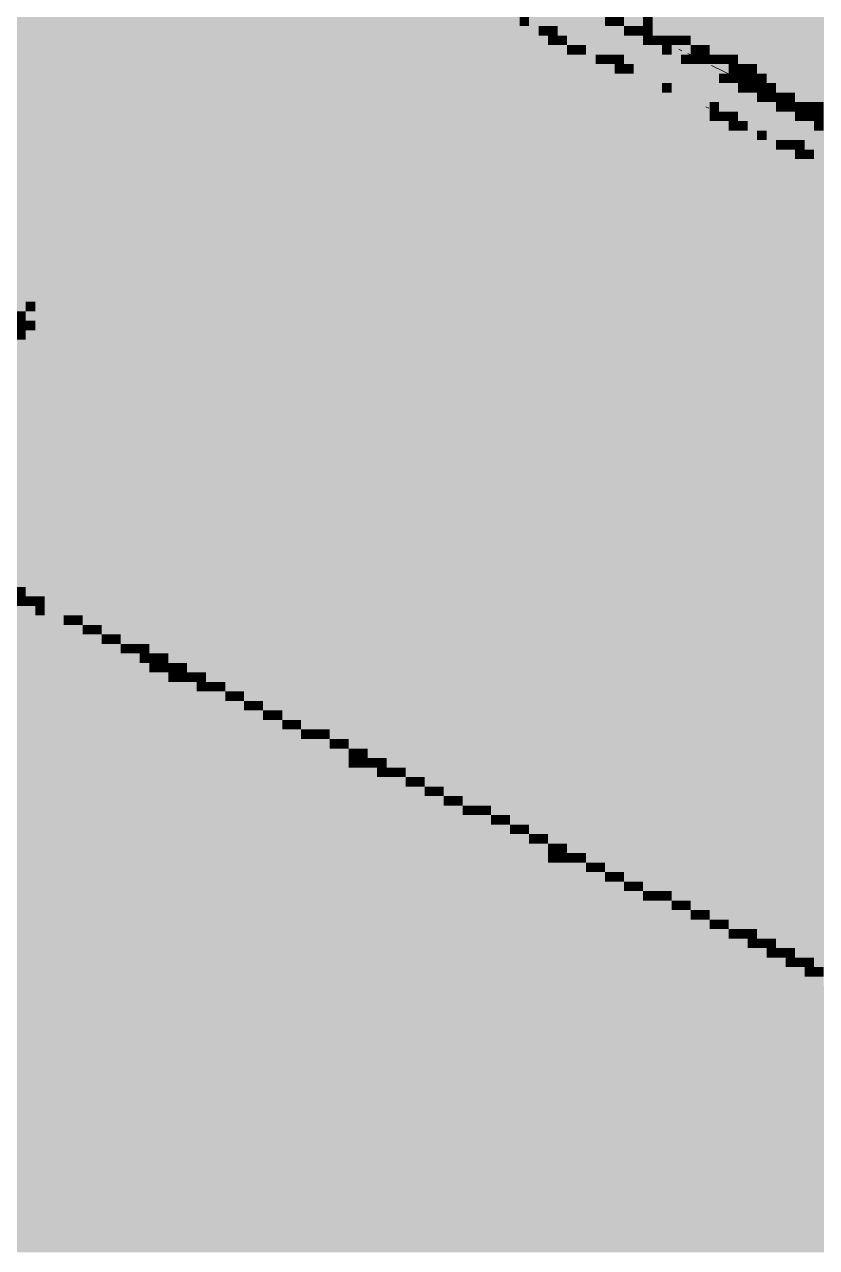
# Paper-space layout '03 3D Building and Roof' of a CAD drawing. Header units: millimetres. Extents: x 5 to 415, y 5 to 292.
# Drawn here: x 150.15 to 164.05, y 223.58 to 245.03 of the extents above; entities that cross this region are included whole.
import ezdxf

# ---------------------------------------------------------------- set-up
doc = ezdxf.new("R2010")
doc.units = ezdxf.units.MM
doc.layers.add('EXISTING', color=7, linetype='Continuous')
doc.layers.add('IMAGES', color=7, linetype='Continuous')

# ---------------------------------------------------------------- blocks, each defined once
blk = doc.blocks.new('SHEET_03')
at = {"layer": 'EXISTING', "color": 250, "lineweight": 9}
for p, q in [((160.843, 244.98), (160.948, 244.928)), ((161.053, 244.877), (161.105, 244.851)), ((161.262, 244.774), (161.315, 244.748)), ((161.419, 244.697), (161.472, 244.671)), ((161.629, 244.594), (161.681, 244.568)), ((161.786, 244.517), (161.891, 244.465)), ((160.516, 244.327), (160.569, 244.302)), ((161.995, 244.414), (162.048, 244.388)), ((162.205, 244.311), (163.619, 243.617)), ((162.101, 243.583), (162.154, 243.558)), ((163.724, 243.565), (163.986, 243.437)), ((163.686, 242.839), (163.739, 242.814)), ((163.844, 242.764), (163.897, 242.74))]:
    blk.add_line(p, q, dxfattribs=at)
at = {"layer": 'IMAGES', "color": 7}
for points in [[(150.005, 240.333), (150.171, 240.333), (150.005, 249.167), (150.171, 249.167)], [(150.171, 245), (158.503, 245), (150.171, 245.167), (158.503, 245.167)], [(158.503, 245), (158.836, 245), (158.503, 245.167), (158.836, 245.167)], [(158.836, 245), (159.003, 245), (158.836, 245.167), (159.003, 245.167)], [(159.003, 244.833), (159.17, 244.833), (159.003, 245.167), (159.17, 245.167)], [(159.17, 245), (160.336, 245), (159.17, 245.167), (160.336, 245.167)], [(160.336, 245), (160.503, 245), (160.336, 245.167), (160.503, 245.167)], [(160.503, 245), (160.669, 245), (160.503, 245.167), (160.669, 245.167)], [(160.669, 245), (161.003, 245), (160.669, 245.167), (161.003, 245.167)], [(161.003, 245), (161.169, 245), (161.003, 245.167), (161.169, 245.167)], [(161.169, 245), (220.158, 245), (161.169, 245.167), (220.158, 245.167)], [(150.171, 244.833), (159.003, 244.833), (150.171, 245), (159.003, 245)], [(159.17, 244.833), (159.336, 244.833), (159.17, 245), (159.336, 245)], [(159.336, 244.833), (159.503, 244.833), (159.336, 245), (159.503, 245)], [(159.503, 244.833), (160.669, 244.833), (159.503, 245), (160.669, 245)], [(160.669, 244.833), (160.836, 244.833), (160.669, 245), (160.836, 245)], [(160.836, 244.833), (161.003, 244.833), (160.836, 245), (161.003, 245)], [(161.003, 244.833), (161.169, 244.833), (161.003, 245), (161.169, 245)], [(161.169, 244.833), (161.503, 244.833), (161.169, 245), (161.503, 245)], [(161.503, 244.833), (219.992, 244.833), (161.503, 245), (219.992, 245)], [(150.171, 244.667), (159.336, 244.667), (150.171, 244.833), (159.336, 244.833)], [(159.336, 244.667), (159.503, 244.667), (159.336, 244.833), (159.503, 244.833)], [(159.503, 244.667), (159.67, 244.667), (159.503, 244.833), (159.67, 244.833)], [(159.67, 244.667), (161.003, 244.667), (159.67, 244.833), (161.003, 244.833)], [(161.003, 244.667), (161.169, 244.667), (161.003, 244.833), (161.169, 244.833)], [(161.169, 244.667), (161.336, 244.667), (161.169, 244.833), (161.336, 244.833)], [(161.336, 244.667), (161.503, 244.667), (161.336, 244.833), (161.503, 244.833)], [(161.503, 244.667), (161.669, 244.667), (161.503, 244.833), (161.669, 244.833)], [(161.669, 244.667), (161.836, 244.667), (161.669, 244.833), (161.836, 244.833)], [(161.836, 244.667), (219.992, 244.667), (161.836, 244.833), (219.992, 244.833)], [(150.171, 244.5), (159.67, 244.5), (150.171, 244.667), (159.67, 244.667)], [(150.171, 244.333), (160.17, 244.333), (150.171, 244.5), (160.17, 244.5)], [(159.67, 244.5), (159.836, 244.5), (159.67, 244.667), (159.836, 244.667)], [(159.836, 244.5), (160.003, 244.5), (159.836, 244.667), (160.003, 244.667)], [(160.003, 244.5), (161.336, 244.5), (160.003, 244.667), (161.336, 244.667)], [(160.17, 244.333), (160.336, 244.333), (160.17, 244.5), (160.336, 244.5)], [(160.336, 244.333), (160.503, 244.333), (160.336, 244.5), (160.503, 244.5)], [(160.503, 244.333), (160.669, 244.333), (160.503, 244.5), (160.669, 244.5)], [(160.669, 244.333), (161.669, 244.333), (160.669, 244.5), (161.669, 244.5)], [(161.336, 244.5), (161.503, 244.5), (161.336, 244.667), (161.503, 244.667)], [(161.503, 244.5), (161.836, 244.5), (161.503, 244.667), (161.836, 244.667)], [(161.669, 244.333), (161.836, 244.333), (161.669, 244.5), (161.836, 244.5)], [(161.836, 244.5), (162.003, 244.5), (161.836, 244.667), (162.003, 244.667)], [(161.836, 244.333), (162.003, 244.333), (161.836, 244.5), (162.003, 244.5)], [(162.003, 244.5), (162.169, 244.5), (162.003, 244.667), (162.169, 244.667)], [(162.003, 244.333), (162.169, 244.333), (162.003, 244.5), (162.169, 244.5)], [(162.169, 244.5), (219.492, 244.5), (162.169, 244.667), (219.492, 244.667)], [(162.169, 244.333), (162.336, 244.333), (162.169, 244.5), (162.336, 244.5)], [(162.336, 244.333), (162.502, 244.333), (162.336, 244.5), (162.502, 244.5)], [(162.502, 244.333), (162.669, 244.333), (162.502, 244.5), (162.669, 244.5)], [(162.669, 244.333), (218.992, 244.333), (162.669, 244.5), (218.992, 244.5)], [(150.171, 244.167), (160.503, 244.167), (150.171, 244.333), (160.503, 244.333)], [(160.503, 244.167), (160.669, 244.167), (160.503, 244.333), (160.669, 244.333)], [(160.669, 244.167), (160.836, 244.167), (160.669, 244.333), (160.836, 244.333)], [(160.836, 244.167), (162.169, 244.167), (160.836, 244.333), (162.169, 244.333)], [(162.169, 244.167), (162.502, 244.167), (162.169, 244.333), (162.502, 244.333)], [(162.502, 244.167), (162.669, 244.167), (162.502, 244.333), (162.669, 244.333)], [(162.669, 244.167), (162.836, 244.167), (162.669, 244.333), (162.836, 244.333)], [(162.836, 244.167), (163.002, 244.167), (162.836, 244.333), (163.002, 244.333)], [(163.002, 244.167), (218.659, 244.167), (163.002, 244.333), (218.659, 244.333)], [(150.171, 244), (160.836, 244), (150.171, 244.167), (160.836, 244.167)], [(160.836, 244), (161.169, 244), (160.836, 244.167), (161.169, 244.167)], [(161.169, 244), (162.336, 244), (161.169, 244.167), (162.336, 244.167)], [(162.336, 244), (162.502, 244), (162.336, 244.167), (162.502, 244.167)], [(162.502, 244), (162.669, 244), (162.502, 244.167), (162.669, 244.167)], [(162.669, 244), (162.836, 244), (162.669, 244.167), (162.836, 244.167)], [(162.836, 244), (163.002, 244), (162.836, 244.167), (163.002, 244.167)], [(163.002, 244), (163.169, 244), (163.002, 244.167), (163.169, 244.167)], [(163.169, 244), (218.492, 244), (163.169, 244.167), (218.492, 244.167)], [(150.171, 243.667), (161.336, 243.667), (150.171, 244), (161.336, 244)], [(161.336, 243.833), (161.503, 243.833), (161.336, 244), (161.503, 244)], [(161.336, 243.667), (162.003, 243.667), (161.336, 243.833), (162.003, 243.833)], [(161.503, 243.833), (162.669, 243.833), (161.503, 244), (162.669, 244)], [(162.003, 243.667), (163.002, 243.667), (162.003, 243.833), (163.002, 243.833)], [(162.669, 243.833), (162.836, 243.833), (162.669, 244), (162.836, 244)], [(162.836, 243.833), (163.002, 243.833), (162.836, 244), (163.002, 244)], [(163.002, 243.833), (163.169, 243.833), (163.002, 244), (163.169, 244)], [(163.002, 243.667), (163.169, 243.667), (163.002, 243.833), (163.169, 243.833)], [(163.169, 243.833), (163.336, 243.833), (163.169, 244), (163.336, 244)], [(163.169, 243.667), (163.336, 243.667), (163.169, 243.833), (163.336, 243.833)], [(163.336, 243.833), (163.669, 243.833), (163.336, 244), (163.669, 244)], [(163.336, 243.667), (163.502, 243.667), (163.336, 243.833), (163.502, 243.833)], [(163.502, 243.667), (163.669, 243.667), (163.502, 243.833), (163.669, 243.833)], [(163.669, 243.833), (218.159, 243.833), (163.669, 244), (218.159, 244)], [(163.669, 243.667), (164.002, 243.667), (163.669, 243.833), (164.002, 243.833)], [(164.002, 243.667), (217.326, 243.667), (164.002, 243.833), (217.326, 243.833)], [(150.171, 243.5), (161.836, 243.5), (150.171, 243.667), (161.836, 243.667)], [(161.836, 243.5), (162.169, 243.5), (161.836, 243.667), (162.169, 243.667)], [(162.169, 243.5), (162.336, 243.5), (162.169, 243.667), (162.336, 243.667)], [(162.336, 243.5), (163.336, 243.5), (162.336, 243.667), (163.336, 243.667)], [(163.336, 243.5), (163.502, 243.5), (163.336, 243.667), (163.502, 243.667)], [(163.502, 243.5), (163.669, 243.5), (163.502, 243.667), (163.669, 243.667)], [(163.669, 243.5), (163.836, 243.5), (163.669, 243.667), (163.836, 243.667)], [(163.836, 243.5), (164.002, 243.5), (163.836, 243.667), (164.002, 243.667)], [(164.002, 243.5), (164.169, 243.5), (164.002, 243.667), (164.169, 243.667)], [(150.171, 243.333), (162.169, 243.333), (150.171, 243.5), (162.169, 243.5)], [(162.169, 243.333), (162.336, 243.333), (162.169, 243.5), (162.336, 243.5)], [(162.336, 243.333), (162.502, 243.333), (162.336, 243.5), (162.502, 243.5)], [(162.502, 243.333), (162.669, 243.333), (162.502, 243.5), (162.669, 243.5)], [(162.669, 243.333), (163.669, 243.333), (162.669, 243.5), (163.669, 243.5)], [(163.669, 243.333), (163.836, 243.333), (163.669, 243.5), (163.836, 243.5)], [(163.836, 243.333), (164.002, 243.333), (163.836, 243.5), (164.002, 243.5)], [(164.002, 243.333), (164.169, 243.333), (164.002, 243.5), (164.169, 243.5)], [(150.171, 243.167), (162.502, 243.167), (150.171, 243.333), (162.502, 243.333)], [(162.502, 243.167), (162.669, 243.167), (162.502, 243.333), (162.669, 243.333)], [(162.669, 243.167), (162.836, 243.167), (162.669, 243.333), (162.836, 243.333)], [(162.836, 243), (163.002, 243), (162.836, 243.333), (163.002, 243.333)], [(163.002, 243.167), (164.002, 243.167), (163.002, 243.333), (164.002, 243.333)], [(164.002, 243.167), (164.169, 243.167), (164.002, 243.333), (164.169, 243.333)], [(150.171, 243), (162.836, 243), (150.171, 243.167), (162.836, 243.167)], [(150.171, 242.833), (163.336, 242.833), (150.171, 243), (163.336, 243)], [(163.002, 243), (163.169, 243), (163.002, 243.167), (163.169, 243.167)], [(163.169, 243), (164.335, 243), (163.169, 243.167), (164.335, 243.167)], [(163.336, 242.833), (163.502, 242.833), (163.336, 243), (163.502, 243)], [(163.502, 242.833), (163.669, 242.833), (163.502, 243), (163.669, 243)], [(163.669, 242.833), (163.836, 242.833), (163.669, 243), (163.836, 243)], [(163.836, 242.833), (164.669, 242.833), (163.836, 243), (164.669, 243)], [(150.171, 242.667), (163.669, 242.667), (150.171, 242.833), (163.669, 242.833)], [(163.669, 242.667), (163.836, 242.667), (163.669, 242.833), (163.836, 242.833)], [(163.836, 242.667), (164.002, 242.667), (163.836, 242.833), (164.002, 242.833)], [(164.002, 242.667), (165.002, 242.667), (164.002, 242.833), (165.002, 242.833)], [(150.171, 242.5), (163.836, 242.5), (150.171, 242.667), (163.836, 242.667)], [(163.836, 242.5), (164.335, 242.5), (163.836, 242.667), (164.335, 242.667)], [(150.171, 242.167), (164.502, 242.167), (150.171, 242.5), (164.502, 242.5)], [(150.171, 241.833), (165.335, 241.833), (150.171, 242.167), (165.335, 242.167)], [(150.171, 241.667), (165.669, 241.667), (150.171, 241.833), (165.669, 241.833)], [(150.171, 241.5), (166.168, 241.5), (150.171, 241.667), (166.168, 241.667)], [(150.171, 241.333), (166.502, 241.333), (150.171, 241.5), (166.502, 241.5)], [(150.171, 241.167), (166.835, 241.167), (150.171, 241.333), (166.835, 241.333)], [(150.171, 241), (167.168, 241), (150.171, 241.167), (167.168, 241.167)], [(150.171, 240.833), (167.668, 240.833), (150.171, 241), (167.668, 241)], [(150.171, 240.667), (168.001, 240.667), (150.171, 240.833), (168.001, 240.833)], [(150.171, 240.5), (168.168, 240.5), (150.171, 240.667), (168.168, 240.667)], [(150.171, 240.333), (168.501, 240.333), (150.171, 240.5), (168.501, 240.5)], [(150.005, 240), (150.171, 240), (150.005, 240.333), (150.171, 240.333)], [(150.171, 240.167), (168.835, 240.167), (150.171, 240.333), (168.835, 240.333)], [(150.005, 239.833), (150.171, 239.833), (150.005, 240), (150.171, 240)], [(150.171, 240), (150.338, 240), (150.171, 240.167), (150.338, 240.167)], [(150.171, 239.833), (169.668, 239.833), (150.171, 240), (169.668, 240)], [(150.338, 240), (169.334, 240), (150.338, 240.167), (169.334, 240.167)], [(150.005, 239.667), (150.171, 239.667), (150.005, 239.833), (150.171, 239.833)], [(150.171, 239.667), (150.338, 239.667), (150.171, 239.833), (150.338, 239.833)], [(150.338, 239.667), (170.001, 239.667), (150.338, 239.833), (170.001, 239.833)], [(150.005, 239.5), (150.171, 239.5), (150.005, 239.667), (150.171, 239.667)], [(150.171, 239.5), (170.334, 239.5), (150.171, 239.667), (170.334, 239.667)], [(150.005, 239.333), (170.834, 239.333), (150.005, 239.5), (170.834, 239.5)], [(150.005, 235.167), (150.171, 235.167), (150.005, 239.333), (150.171, 239.333)], [(150.171, 239.167), (171.001, 239.167), (150.171, 239.333), (171.001, 239.333)], [(150.171, 239), (171.334, 239), (150.171, 239.167), (171.334, 239.167)], [(150.171, 238.833), (171.667, 238.833), (150.171, 239), (171.667, 239)], [(150.171, 238.667), (172.001, 238.667), (150.171, 238.833), (172.001, 238.833)], [(150.171, 238.5), (172.501, 238.5), (150.171, 238.667), (172.501, 238.667)], [(150.171, 238.333), (172.834, 238.333), (150.171, 238.5), (172.834, 238.5)], [(150.171, 238.167), (173.167, 238.167), (150.171, 238.333), (173.167, 238.333)], [(150.171, 238), (173.5, 238), (150.171, 238.167), (173.5, 238.167)], [(150.171, 237.833), (173.834, 237.833), (150.171, 238), (173.834, 238)], [(150.171, 237.667), (174.167, 237.667), (150.171, 237.833), (174.167, 237.833)], [(150.171, 237.5), (174.5, 237.5), (150.171, 237.667), (174.5, 237.667)], [(150.171, 237.333), (174.833, 237.333), (150.171, 237.5), (174.833, 237.5)], [(150.171, 237.167), (175.333, 237.167), (150.171, 237.333), (175.333, 237.333)], [(150.171, 237), (175.667, 237), (150.171, 237.167), (175.667, 237.167)], [(150.171, 236.833), (176, 236.833), (150.171, 237), (176, 237)], [(150.171, 236.667), (176.333, 236.667), (150.171, 236.833), (176.333, 236.833)], [(150.171, 236.5), (176.666, 236.5), (150.171, 236.667), (176.666, 236.667)], [(150.171, 236.333), (177.166, 236.333), (150.171, 236.5), (177.166, 236.5)], [(150.171, 236.167), (177.333, 236.167), (150.171, 236.333), (177.333, 236.333)], [(150.171, 236), (177.833, 236), (150.171, 236.167), (177.833, 236.167)], [(150.171, 235.833), (178.166, 235.833), (150.171, 236), (178.166, 236)], [(150.171, 235.667), (178.499, 235.667), (150.171, 235.833), (178.499, 235.833)], [(150.171, 235.5), (178.833, 235.5), (150.171, 235.667), (178.833, 235.667)], [(150.171, 235.333), (179.166, 235.333), (150.171, 235.5), (179.166, 235.5)], [(150.171, 235.167), (179.499, 235.167), (150.171, 235.333), (179.499, 235.333)], [(150.005, 235), (150.171, 235), (150.005, 235.167), (150.171, 235.167)], [(150.171, 235), (179.999, 235), (150.171, 235.167), (179.999, 235.167)], [(150.005, 234.833), (150.171, 234.833), (150.005, 235), (150.171, 235)], [(150.005, 234.667), (150.338, 234.667), (150.005, 234.833), (150.338, 234.833)], [(150.171, 234.833), (150.338, 234.833), (150.171, 235), (150.338, 235)], [(150.338, 234.833), (150.505, 234.833), (150.338, 235), (150.505, 235)], [(150.338, 234.667), (150.505, 234.667), (150.338, 234.833), (150.505, 234.833)], [(150.505, 234.833), (180.332, 234.833), (150.505, 235), (180.332, 235)], [(150.505, 234.667), (150.838, 234.667), (150.505, 234.833), (150.838, 234.833)], [(150.838, 234.667), (180.666, 234.667), (150.838, 234.833), (180.666, 234.833)], [(149.338, 234.5), (150.338, 234.5), (149.338, 234.667), (150.338, 234.667)], [(150.338, 234.5), (150.838, 234.5), (150.338, 234.667), (150.838, 234.667)], [(150.838, 234.5), (151.005, 234.5), (150.838, 234.667), (151.005, 234.667)], [(151.005, 234.5), (151.171, 234.5), (151.005, 234.667), (151.171, 234.667)], [(151.171, 234.5), (180.999, 234.5), (151.171, 234.667), (180.999, 234.667)], [(149.005, 234.333), (150.838, 234.333), (149.005, 234.5), (150.838, 234.5)], [(150.838, 234.333), (151.171, 234.333), (150.838, 234.5), (151.171, 234.5)], [(151.171, 234.333), (151.338, 234.333), (151.171, 234.5), (151.338, 234.5)], [(151.338, 234.333), (151.504, 234.333), (151.338, 234.5), (151.504, 234.5)], [(151.504, 234.333), (181.332, 234.333), (151.504, 234.5), (181.332, 234.5)], [(148.672, 234.167), (151.171, 234.167), (148.672, 234.333), (151.171, 234.333)], [(151.171, 234.167), (151.504, 234.167), (151.171, 234.333), (151.504, 234.333)], [(151.504, 234.167), (151.671, 234.167), (151.504, 234.333), (151.671, 234.333)], [(151.671, 234.167), (151.838, 234.167), (151.671, 234.333), (151.838, 234.333)], [(151.838, 234.167), (181.666, 234.167), (151.838, 234.333), (181.666, 234.333)], [(148.005, 233.833), (151.838, 233.833), (148.005, 234), (151.838, 234)], [(148.338, 234), (151.504, 234), (148.338, 234.167), (151.504, 234.167)], [(151.504, 234), (151.838, 234), (151.504, 234.167), (151.838, 234.167)], [(151.838, 234), (152.004, 234), (151.838, 234.167), (152.004, 234.167)], [(151.838, 233.833), (152.171, 233.833), (151.838, 234), (152.171, 234)], [(152.004, 234), (152.171, 234), (152.004, 234.167), (152.171, 234.167)], [(152.171, 234), (152.338, 234), (152.171, 234.167), (152.338, 234.167)], [(152.171, 233.833), (152.338, 233.833), (152.171, 234), (152.338, 234)], [(152.338, 234), (181.999, 234), (152.338, 234.167), (181.999, 234.167)], [(152.338, 233.833), (152.504, 233.833), (152.338, 234), (152.504, 234)], [(152.504, 233.833), (152.671, 233.833), (152.504, 234), (152.671, 234)], [(152.671, 233.833), (182.332, 233.833), (152.671, 234), (182.332, 234)], [(147.672, 233.667), (152.338, 233.667), (147.672, 233.833), (152.338, 233.833)], [(152.338, 233.667), (152.504, 233.667), (152.338, 233.833), (152.504, 233.833)], [(152.504, 233.667), (152.671, 233.667), (152.504, 233.833), (152.671, 233.833)], [(152.671, 233.667), (152.838, 233.667), (152.671, 233.833), (152.838, 233.833)], [(152.838, 233.667), (153.004, 233.667), (152.838, 233.833), (153.004, 233.833)], [(153.004, 233.667), (182.665, 233.667), (153.004, 233.833), (182.665, 233.833)], [(147.339, 233.5), (152.671, 233.5), (147.339, 233.667), (152.671, 233.667)], [(152.671, 233.5), (152.838, 233.5), (152.671, 233.667), (152.838, 233.667)], [(152.838, 233.5), (153.004, 233.5), (152.838, 233.667), (153.004, 233.667)], [(153.004, 233.5), (153.171, 233.5), (153.004, 233.667), (153.171, 233.667)], [(153.171, 233.5), (153.337, 233.5), (153.171, 233.667), (153.337, 233.667)], [(153.337, 233.5), (183.165, 233.5), (153.337, 233.667), (183.165, 233.667)], [(146.505, 233.167), (153.171, 233.167), (146.505, 233.333), (153.171, 233.333)], [(147.005, 233.333), (152.838, 233.333), (147.005, 233.5), (152.838, 233.5)], [(152.838, 233.333), (153.171, 233.333), (152.838, 233.5), (153.171, 233.5)], [(153.171, 233.333), (153.337, 233.333), (153.171, 233.5), (153.337, 233.5)], [(153.171, 233.167), (153.671, 233.167), (153.171, 233.333), (153.671, 233.333)], [(153.337, 233.333), (153.504, 233.333), (153.337, 233.5), (153.504, 233.5)], [(153.504, 233.333), (153.671, 233.333), (153.504, 233.5), (153.671, 233.5)], [(153.671, 233.333), (183.499, 233.333), (153.671, 233.5), (183.499, 233.5)], [(153.671, 233.167), (153.837, 233.167), (153.671, 233.333), (153.837, 233.333)], [(153.837, 233.167), (154.004, 233.167), (153.837, 233.333), (154.004, 233.333)], [(154.004, 233.167), (183.832, 233.167), (154.004, 233.333), (183.832, 233.333)], [(146.172, 233), (153.671, 233), (146.172, 233.167), (153.671, 233.167)], [(153.671, 233), (154.004, 233), (153.671, 233.167), (154.004, 233.167)], [(154.004, 233), (154.171, 233), (154.004, 233.167), (154.171, 233.167)], [(154.171, 233), (154.337, 233), (154.171, 233.167), (154.337, 233.167)], [(154.337, 233), (184.165, 233), (154.337, 233.167), (184.165, 233.167)], [(145.839, 232.833), (154.004, 232.833), (145.839, 233), (154.004, 233)], [(154.004, 232.833), (154.337, 232.833), (154.004, 233), (154.337, 233)], [(154.337, 232.833), (154.504, 232.833), (154.337, 233), (154.504, 233)], [(154.504, 232.833), (154.671, 232.833), (154.504, 233), (154.671, 233)], [(154.671, 232.833), (184.498, 232.833), (154.671, 233), (184.498, 233)], [(145.506, 232.667), (154.337, 232.667), (145.506, 232.833), (154.337, 232.833)], [(154.337, 232.667), (154.671, 232.667), (154.337, 232.833), (154.671, 232.833)], [(154.671, 232.667), (154.837, 232.667), (154.671, 232.833), (154.837, 232.833)], [(154.837, 232.667), (155.004, 232.667), (154.837, 232.833), (155.004, 232.833)], [(155.004, 232.667), (184.832, 232.667), (155.004, 232.833), (184.832, 232.833)], [(144.839, 232.333), (155.004, 232.333), (144.839, 232.5), (155.004, 232.5)], [(145.172, 232.5), (154.671, 232.5), (145.172, 232.667), (154.671, 232.667)], [(154.671, 232.5), (155.004, 232.5), (154.671, 232.667), (155.004, 232.667)], [(155.004, 232.5), (155.17, 232.5), (155.004, 232.667), (155.17, 232.667)], [(155.004, 232.333), (155.504, 232.333), (155.004, 232.5), (155.504, 232.5)], [(155.17, 232.5), (155.337, 232.5), (155.17, 232.667), (155.337, 232.667)], [(155.337, 232.5), (155.504, 232.5), (155.337, 232.667), (155.504, 232.667)], [(155.504, 232.5), (185.331, 232.5), (155.504, 232.667), (185.331, 232.667)], [(155.504, 232.333), (155.67, 232.333), (155.504, 232.5), (155.67, 232.5)], [(155.67, 232.333), (155.837, 232.333), (155.67, 232.5), (155.837, 232.5)], [(155.837, 232.333), (185.498, 232.333), (155.837, 232.5), (185.498, 232.5)], [(144.506, 232.167), (155.504, 232.167), (144.506, 232.333), (155.504, 232.333)], [(155.504, 232.167), (155.837, 232.167), (155.504, 232.333), (155.837, 232.333)], [(155.837, 232.167), (156.004, 232.167), (155.837, 232.333), (156.004, 232.333)], [(156.004, 232.167), (156.17, 232.167), (156.004, 232.333), (156.17, 232.333)], [(156.17, 232.167), (185.831, 232.167), (156.17, 232.333), (185.831, 232.333)], [(144.173, 232), (155.837, 232), (144.173, 232.167), (155.837, 232.167)], [(155.837, 232), (156.004, 232), (155.837, 232.167), (156.004, 232.167)], [(156.004, 232), (156.17, 232), (156.004, 232.167), (156.17, 232.167)], [(156.17, 232), (156.337, 232), (156.17, 232.167), (156.337, 232.167)], [(156.337, 232), (156.504, 232), (156.337, 232.167), (156.504, 232.167)], [(156.504, 232), (186.498, 232), (156.504, 232.167), (186.498, 232.167)], [(143.339, 231.667), (156.337, 231.667), (143.339, 231.833), (156.337, 231.833)], [(143.673, 231.833), (156.004, 231.833), (143.673, 232), (156.004, 232)], [(156.004, 231.833), (156.337, 231.833), (156.004, 232), (156.337, 232)], [(156.337, 231.833), (156.504, 231.833), (156.337, 232), (156.504, 232)], [(156.337, 231.667), (156.837, 231.667), (156.337, 231.833), (156.837, 231.833)], [(156.504, 231.833), (156.67, 231.833), (156.504, 232), (156.67, 232)], [(156.67, 231.833), (156.837, 231.833), (156.67, 232), (156.837, 232)], [(156.837, 231.833), (186.665, 231.833), (156.837, 232), (186.665, 232)], [(156.837, 231.667), (157.003, 231.667), (156.837, 231.833), (157.003, 231.833)], [(157.003, 231.667), (157.17, 231.667), (157.003, 231.833), (157.17, 231.833)], [(157.17, 231.667), (186.998, 231.667), (157.17, 231.833), (186.998, 231.833)], [(143.006, 231.5), (156.837, 231.5), (143.006, 231.667), (156.837, 231.667)], [(156.837, 231.5), (157.17, 231.5), (156.837, 231.667), (157.17, 231.667)], [(157.17, 231.5), (157.337, 231.5), (157.17, 231.667), (157.337, 231.667)], [(157.337, 231.5), (157.503, 231.5), (157.337, 231.667), (157.503, 231.667)], [(157.503, 231.5), (187.331, 231.5), (157.503, 231.667), (187.331, 231.667)], [(142.673, 231.333), (157.17, 231.333), (142.673, 231.5), (157.17, 231.5)], [(157.17, 231.333), (157.503, 231.333), (157.17, 231.5), (157.503, 231.5)], [(157.503, 231.333), (157.67, 231.333), (157.503, 231.5), (157.67, 231.5)], [(157.67, 231.333), (157.837, 231.333), (157.67, 231.5), (157.837, 231.5)], [(157.837, 231.333), (187.664, 231.333), (157.837, 231.5), (187.664, 231.5)], [(142.173, 231.167), (157.503, 231.167), (142.173, 231.333), (157.503, 231.333)], [(157.503, 231.167), (157.837, 231.167), (157.503, 231.333), (157.837, 231.333)], [(157.837, 231.167), (158.003, 231.167), (157.837, 231.333), (158.003, 231.333)], [(158.003, 231.167), (158.17, 231.167), (158.003, 231.333), (158.17, 231.333)], [(158.17, 231.167), (158.337, 231.167), (158.17, 231.333), (158.337, 231.333)], [(158.337, 231.167), (188.164, 231.167), (158.337, 231.333), (188.164, 231.333)], [(141.673, 230.833), (158.17, 230.833), (141.673, 231), (158.17, 231)], [(142.006, 231), (157.837, 231), (142.006, 231.167), (157.837, 231.167)], [(157.837, 231), (158.337, 231), (157.837, 231.167), (158.337, 231.167)], [(158.17, 230.833), (158.67, 230.833), (158.17, 231), (158.67, 231)], [(158.337, 231), (158.503, 231), (158.337, 231.167), (158.503, 231.167)], [(158.503, 231), (158.67, 231), (158.503, 231.167), (158.67, 231.167)], [(158.67, 231), (188.498, 231), (158.67, 231.167), (188.498, 231.167)], [(158.67, 230.833), (158.836, 230.833), (158.67, 231), (158.836, 231)], [(158.836, 230.833), (159.003, 230.833), (158.836, 231), (159.003, 231)], [(159.003, 230.833), (188.997, 230.833), (159.003, 231), (188.997, 231)], [(141.34, 230.667), (158.67, 230.667), (141.34, 230.833), (158.67, 230.833)], [(158.67, 230.667), (159.003, 230.667), (158.67, 230.833), (159.003, 230.833)], [(159.003, 230.667), (159.17, 230.667), (159.003, 230.833), (159.17, 230.833)], [(159.17, 230.667), (159.336, 230.667), (159.17, 230.833), (159.336, 230.833)], [(159.336, 230.667), (189.331, 230.667), (159.336, 230.833), (189.331, 230.833)], [(140.84, 230.5), (159.003, 230.5), (140.84, 230.667), (159.003, 230.667)], [(159.003, 230.5), (159.336, 230.5), (159.003, 230.667), (159.336, 230.667)], [(159.336, 230.5), (159.503, 230.5), (159.336, 230.667), (159.503, 230.667)], [(159.503, 230.5), (159.67, 230.5), (159.503, 230.667), (159.67, 230.667)], [(159.67, 230.5), (189.664, 230.5), (159.67, 230.667), (189.664, 230.667)], [(140.173, 230.167), (159.503, 230.167), (140.173, 230.333), (159.503, 230.333)], [(140.507, 230.333), (159.336, 230.333), (140.507, 230.5), (159.336, 230.5)], [(159.336, 230.333), (159.503, 230.333), (159.336, 230.5), (159.503, 230.5)], [(159.503, 230.333), (159.67, 230.333), (159.503, 230.5), (159.67, 230.5)], [(159.503, 230.167), (160.003, 230.167), (159.503, 230.333), (160.003, 230.333)], [(159.67, 230.333), (159.836, 230.333), (159.67, 230.5), (159.836, 230.5)], [(159.836, 230.333), (160.003, 230.333), (159.836, 230.5), (160.003, 230.5)], [(160.003, 230.333), (189.831, 230.333), (160.003, 230.5), (189.831, 230.5)], [(160.003, 230.167), (160.17, 230.167), (160.003, 230.333), (160.17, 230.333)], [(160.17, 230.167), (160.336, 230.167), (160.17, 230.333), (160.336, 230.333)], [(160.336, 230.167), (190.164, 230.167), (160.336, 230.333), (190.164, 230.333)], [(139.84, 230), (160.003, 230), (139.84, 230.167), (160.003, 230.167)], [(160.003, 230), (160.336, 230), (160.003, 230.167), (160.336, 230.167)], [(160.336, 230), (160.503, 230), (160.336, 230.167), (160.503, 230.167)], [(160.503, 230), (160.669, 230), (160.503, 230.167), (160.669, 230.167)], [(160.669, 230), (190.497, 230), (160.669, 230.167), (190.497, 230.167)], [(139.507, 229.833), (160.336, 229.833), (139.507, 230), (160.336, 230)], [(160.336, 229.833), (160.669, 229.833), (160.336, 230), (160.669, 230)], [(160.669, 229.833), (160.836, 229.833), (160.669, 230), (160.836, 230)], [(160.836, 229.833), (161.003, 229.833), (160.836, 230), (161.003, 230)], [(161.003, 229.833), (190.997, 229.833), (161.003, 230), (190.997, 230)], [(139.007, 229.667), (160.669, 229.667), (139.007, 229.833), (160.669, 229.833)], [(160.669, 229.667), (161.003, 229.667), (160.669, 229.833), (161.003, 229.833)], [(161.003, 229.667), (161.169, 229.667), (161.003, 229.833), (161.169, 229.833)], [(161.169, 229.667), (161.336, 229.667), (161.169, 229.833), (161.336, 229.833)], [(161.336, 229.667), (161.503, 229.667), (161.336, 229.833), (161.503, 229.833)], [(161.503, 229.667), (191.33, 229.667), (161.503, 229.833), (191.33, 229.833)], [(138.507, 229.333), (161.503, 229.333), (138.507, 229.5), (161.503, 229.5)], [(138.674, 229.5), (161.003, 229.5), (138.674, 229.667), (161.003, 229.667)], [(161.003, 229.5), (161.503, 229.5), (161.003, 229.667), (161.503, 229.667)], [(161.503, 229.5), (161.669, 229.5), (161.503, 229.667), (161.669, 229.667)], [(161.503, 229.333), (161.836, 229.333), (161.503, 229.5), (161.836, 229.5)], [(161.669, 229.5), (161.836, 229.5), (161.669, 229.667), (161.836, 229.667)], [(161.836, 229.5), (191.664, 229.5), (161.836, 229.667), (191.664, 229.667)], [(161.836, 229.333), (162.003, 229.333), (161.836, 229.5), (162.003, 229.5)], [(162.003, 229.333), (162.169, 229.333), (162.003, 229.5), (162.169, 229.5)], [(162.169, 229.333), (191.997, 229.333), (162.169, 229.5), (191.997, 229.5)], [(138.174, 229.167), (161.836, 229.167), (138.174, 229.333), (161.836, 229.333)], [(161.836, 229.167), (162.169, 229.167), (161.836, 229.333), (162.169, 229.333)], [(162.169, 229.167), (162.336, 229.167), (162.169, 229.333), (162.336, 229.333)], [(162.336, 229.167), (162.502, 229.167), (162.336, 229.333), (162.502, 229.333)], [(162.502, 229.167), (192.497, 229.167), (162.502, 229.333), (192.497, 229.333)], [(137.674, 229), (162.169, 229), (137.674, 229.167), (162.169, 229.167)], [(162.169, 229), (162.502, 229), (162.169, 229.167), (162.502, 229.167)], [(162.502, 229), (162.669, 229), (162.502, 229.167), (162.669, 229.167)], [(162.669, 229), (162.836, 229), (162.669, 229.167), (162.836, 229.167)], [(162.836, 229), (163.002, 229), (162.836, 229.167), (163.002, 229.167)], [(163.002, 229), (192.83, 229), (163.002, 229.167), (192.83, 229.167)], [(137.007, 228.667), (162.836, 228.667), (137.007, 228.833), (162.836, 228.833)], [(137.34, 228.833), (162.502, 228.833), (137.34, 229), (162.502, 229)], [(162.502, 228.833), (162.836, 228.833), (162.502, 229), (162.836, 229)], [(162.836, 228.833), (163.002, 228.833), (162.836, 229), (163.002, 229)], [(162.836, 228.667), (163.169, 228.667), (162.836, 228.833), (163.169, 228.833)], [(163.002, 228.833), (163.169, 228.833), (163.002, 229), (163.169, 229)], [(163.169, 228.833), (163.336, 228.833), (163.169, 229), (163.336, 229)], [(163.169, 228.667), (163.336, 228.667), (163.169, 228.833), (163.336, 228.833)], [(163.336, 228.833), (193.163, 228.833), (163.336, 229), (193.163, 229)], [(163.336, 228.667), (163.502, 228.667), (163.336, 228.833), (163.502, 228.833)], [(163.502, 228.667), (163.669, 228.667), (163.502, 228.833), (163.669, 228.833)], [(163.669, 228.667), (193.33, 228.667), (163.669, 228.833), (193.33, 228.833)], [(136.674, 228.5), (163.169, 228.5), (136.674, 228.667), (163.169, 228.667)], [(163.169, 228.5), (163.502, 228.5), (163.169, 228.667), (163.502, 228.667)], [(163.502, 228.5), (163.669, 228.5), (163.502, 228.667), (163.669, 228.667)], [(163.669, 228.5), (163.836, 228.5), (163.669, 228.667), (163.836, 228.667)], [(163.836, 228.5), (164.002, 228.5), (163.836, 228.667), (164.002, 228.667)], [(164.002, 228.5), (193.663, 228.5), (164.002, 228.667), (193.663, 228.667)], [(136.341, 228.333), (163.502, 228.333), (136.341, 228.5), (163.502, 228.5)], [(163.502, 228.333), (163.836, 228.333), (163.502, 228.5), (163.836, 228.5)], [(163.836, 228.333), (164.002, 228.333), (163.836, 228.5), (164.002, 228.5)], [(164.002, 228.333), (164.169, 228.333), (164.002, 228.5), (164.169, 228.5)], [(135.841, 228.167), (163.836, 228.167), (135.841, 228.333), (163.836, 228.333)], [(163.836, 228.167), (164.169, 228.167), (163.836, 228.333), (164.169, 228.333)], [(135.174, 227.833), (164.669, 227.833), (135.174, 228), (164.669, 228)], [(135.507, 228), (164.335, 228), (135.507, 228.167), (164.335, 228.167)], [(134.841, 227.667), (165.002, 227.667), (134.841, 227.833), (165.002, 227.833)], [(134.508, 227.5), (165.335, 227.5), (134.508, 227.667), (165.335, 227.667)], [(133.841, 227.167), (166.168, 227.167), (133.841, 227.333), (166.168, 227.333)], [(134.174, 227.333), (165.835, 227.333), (134.174, 227.5), (165.835, 227.5)], [(133.508, 227), (166.335, 227), (133.508, 227.167), (166.335, 227.167)], [(133.008, 226.833), (166.668, 226.833), (133.008, 227), (166.668, 227)], [(132.675, 226.667), (167.168, 226.667), (132.675, 226.833), (167.168, 226.833)], [(132.008, 226.333), (167.835, 226.333), (132.008, 226.5), (167.835, 226.5)], [(132.341, 226.5), (167.501, 226.5), (132.341, 226.667), (167.501, 226.667)], [(131.675, 226.167), (168.168, 226.167), (131.675, 226.333), (168.168, 226.333)], [(131.342, 226), (168.501, 226), (131.342, 226.167), (168.501, 226.167)], [(130.675, 225.667), (169.334, 225.667), (130.675, 225.833), (169.334, 225.833)], [(131.008, 225.833), (169.001, 225.833), (131.008, 226), (169.001, 226)], [(130.342, 225.5), (169.501, 225.5), (130.342, 225.667), (169.501, 225.667)], [(129.842, 225.333), (169.834, 225.333), (129.842, 225.5), (169.834, 225.5)], [(129.509, 225.167), (170.334, 225.167), (129.509, 225.333), (170.334, 225.333)], [(128.842, 224.833), (171.001, 224.833), (128.842, 225), (171.001, 225)], [(129.175, 225), (170.668, 225), (129.175, 225.167), (170.668, 225.167)], [(128.675, 224.667), (171.334, 224.667), (128.675, 224.833), (171.334, 224.833)], [(129.009, 224.5), (171.667, 224.5), (129.009, 224.667), (171.667, 224.667)], [(129.509, 224.333), (172.167, 224.333), (129.509, 224.5), (172.167, 224.5)], [(129.675, 224.167), (172.501, 224.167), (129.675, 224.333), (172.501, 224.333)], [(130.175, 224), (172.834, 224), (130.175, 224.167), (172.834, 224.167)], [(130.508, 223.833), (173, 223.833), (130.508, 224), (173, 224)], [(130.842, 223.667), (173.5, 223.667), (130.842, 223.833), (173.5, 223.833)], [(131.175, 223.5), (173.834, 223.5), (131.175, 223.667), (173.834, 223.667)]]:
    blk.add_solid(points, dxfattribs=at)

psp = doc.layouts.new('03 3D Building and Roof')

# ---------------------------------------------------------------- block references
psp.add_blockref('SHEET_03', (0, 0))

doc.saveas('drawing.dxf')
